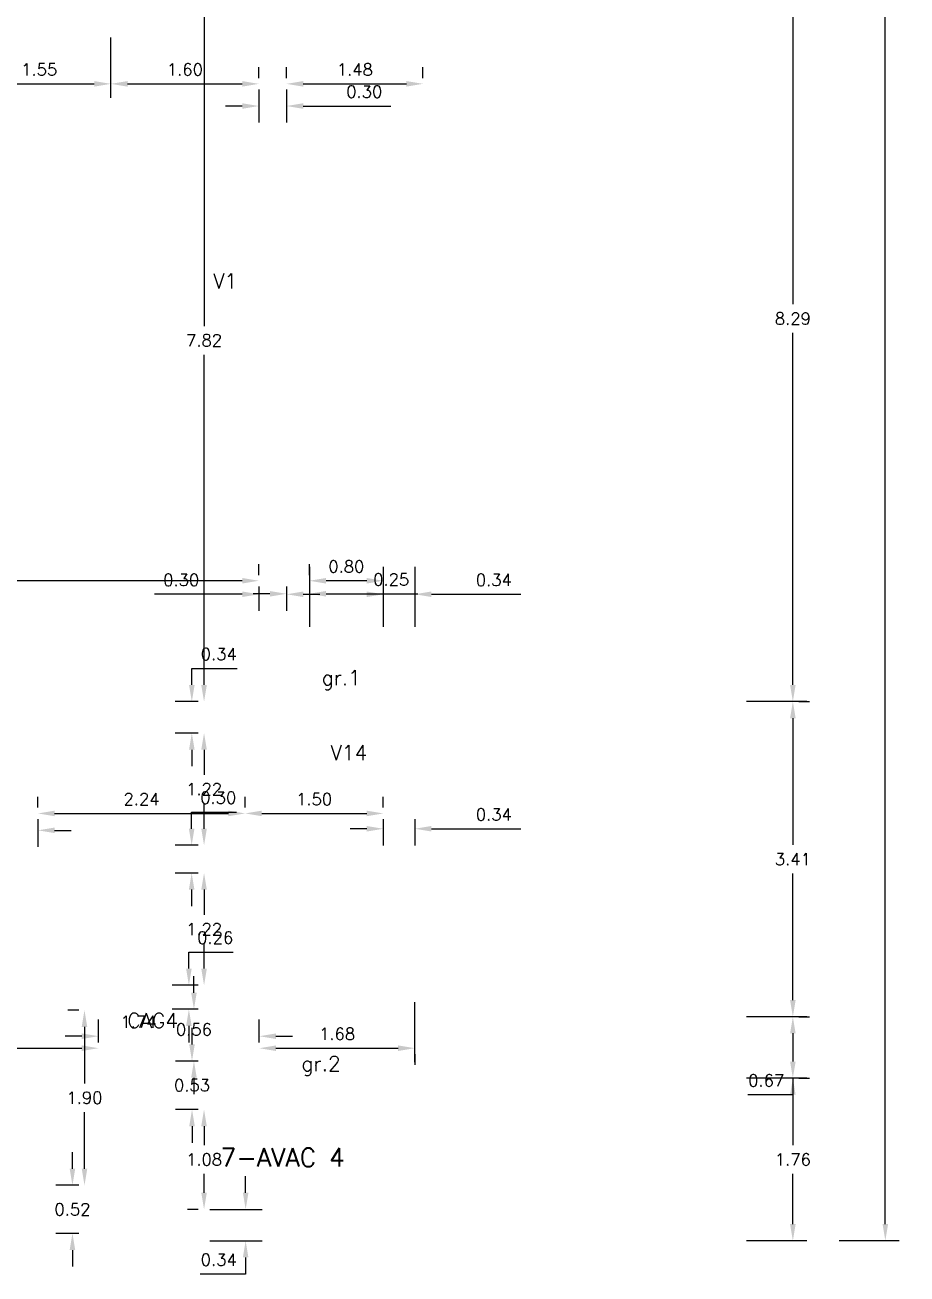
# Model space of a CAD drawing. Extents: x 19.8 to 90.6, y 5.5 to 74.
# Drawn here: x 77.6 to 87.14, y 37.4 to 50.92 of the extents above; entities that cross this region are included whole.
import ezdxf

# ---------------------------------------------------------------- set-up
doc = ezdxf.new("R2010")
doc.units = 0
doc.header["$MEASUREMENT"] = 0
doc.linetypes.add('Default', pattern=[0])
doc.linetypes.add('Solid', pattern=[0])
doc.layers.get('DEFPOINTS').update_dxf_attribs({"linetype": 'Solid'})
for name, color, linetype in [('Dimensions (COTAS)', 212, 'Solid'), ('Dimensions for stairway', 212, 'Continuous'), ('Text O', 212, 'Default')]:
    doc.layers.add(name, color=color, linetype=linetype)
doc.styles.add('Simplex', font='SIMPLEX.SHX')
doc.dimstyles.get("Standard").update_dxf_attribs({"dimtxt": 0.13, "dimasz": 0.18, "dimexe": 0.18, "dimexo": 0.0625, "dimgap": 0.09, "dimtad": 1, "dimtih": 1, "dimtoh": 1, "dimzin": 0, "dimdsep": 46, "dimtxsty": 'Simplex', "dimcen": 0.09, "dimadec": 0, "dimazin": 0, "dimtfac": 1, "dimtofl": 0, "dimtmove": 0, "dimatfit": 3, "dimfxl": 1, "dimtolj": 1, "dimtzin": 0, "dimarcsym": 0})

# ---------------------------------------------------------------- blocks, each defined once
blk = doc.blocks.new('*D229')
at = {"layer": 'DEFPOINTS', "color": 0, "transparency": 16777216}
for p in [(86.901, 67.757), (86.901, 67.757), (86.901, 37.757)]:
    blk.add_point(p, dxfattribs=at)
at = {"layer": 'Dimensions (COTAS)', "color": 0, "lineweight": -2, "transparency": 16777216}
for p, q in [((86.839, 67.757), (86.721, 67.757)), ((86.901, 67.577), (86.901, 52.912)), ((86.901, 37.937), (86.901, 52.602)), ((86.839, 37.757), (86.721, 37.757))]:
    blk.add_line(p, q, dxfattribs=at)
at = {"layer": 'Dimensions (COTAS)', "color": 0, "transparency": 16777216}
for points in [[(86.871, 67.577), (86.931, 67.577), (86.901, 67.757)], [(86.871, 37.937), (86.931, 37.937), (86.901, 37.757)]]:
    blk.add_solid(points, dxfattribs=at)
at = {"layer": 'Dimensions (COTAS)', "color": 0, "transparency": 16777216, "insert": (86.901, 52.757), "char_height": 0.13, "attachment_point": 5, "style": 'Simplex'}
blk.add_mtext('\\A1;30.00', dxfattribs=at)
blk = doc.blocks.new('*D258')
at = {"layer": 'DEFPOINTS', "color": 0, "transparency": 16777216}
for p in [(79.533, 41.737), (79.533, 41.737), (79.533, 40.522)]:
    blk.add_point(p, dxfattribs=at)
at = {"layer": 'Dimensions for stairway', "color": 0, "lineweight": -2, "transparency": 16777216}
for p, q in [((79.47, 41.737), (79.353, 41.737)), ((79.533, 41.557), (79.533, 41.285)), ((79.533, 40.702), (79.533, 40.975)), ((79.47, 40.522), (79.353, 40.522))]:
    blk.add_line(p, q, dxfattribs=at)
at = {"layer": 'Dimensions for stairway', "color": 0, "transparency": 16777216}
for points in [[(79.503, 41.557), (79.563, 41.557), (79.533, 41.737)], [(79.503, 40.702), (79.563, 40.702), (79.533, 40.522)]]:
    blk.add_solid(points, dxfattribs=at)
at = {"layer": 'Dimensions for stairway', "color": 0, "transparency": 16777216, "insert": (79.533, 41.13), "char_height": 0.13, "attachment_point": 5, "style": 'Simplex'}
blk.add_mtext('\\A1;1.22', dxfattribs=at)
blk = doc.blocks.new('*D259')
at = {"layer": 'DEFPOINTS', "color": 0, "transparency": 16777216}
for p in [(85.901, 43.592), (85.901, 40.182), (85.901, 40.182)]:
    blk.add_point(p, dxfattribs=at)
at = {"layer": 'Dimensions (COTAS)', "color": 0, "lineweight": -2, "transparency": 16777216}
for p, q in [((85.964, 43.592), (86.081, 43.592)), ((85.901, 43.412), (85.901, 42.042)), ((85.901, 40.362), (85.901, 41.732)), ((85.839, 40.182), (85.721, 40.182))]:
    blk.add_line(p, q, dxfattribs=at)
at = {"layer": 'Dimensions (COTAS)', "color": 0, "transparency": 16777216}
for points in [[(85.871, 43.412), (85.931, 43.412), (85.901, 43.592)], [(85.871, 40.362), (85.931, 40.362), (85.901, 40.182)]]:
    blk.add_solid(points, dxfattribs=at)
at = {"layer": 'Dimensions (COTAS)', "color": 0, "transparency": 16777216, "insert": (85.901, 41.887), "char_height": 0.13, "attachment_point": 5, "style": 'Simplex'}
blk.add_mtext('\\A1;3.41', dxfattribs=at)
blk = doc.blocks.new('*D264')
at = {"layer": 'DEFPOINTS', "color": 0, "transparency": 16777216}
for p in [(73.741, 39.841), (78.391, 39.841), (78.391, 39.841)]:
    blk.add_point(p, dxfattribs=at)
at = {"layer": 'Dimensions (COTAS)', "color": 0, "lineweight": -2, "transparency": 16777216}
for p, q in [((73.741, 39.903), (73.741, 40.021)), ((78.391, 39.903), (78.391, 40.021)), ((73.921, 39.841), (78.211, 39.841))]:
    blk.add_line(p, q, dxfattribs=at)
at = {"layer": 'Dimensions (COTAS)', "color": 0, "transparency": 16777216}
for points in [[(73.921, 39.871), (73.921, 39.811), (73.741, 39.841)], [(78.211, 39.871), (78.211, 39.811), (78.391, 39.841)]]:
    blk.add_solid(points, dxfattribs=at)
at = {"layer": 'Dimensions (COTAS)', "color": 0, "transparency": 16777216, "insert": (76.066, 39.996), "char_height": 0.13, "attachment_point": 5, "style": 'Simplex'}
blk.add_mtext('\\A1;4.65', dxfattribs=at)
blk = doc.blocks.new('*D280')
at = {"layer": 'DEFPOINTS', "color": 0, "transparency": 16777216}
for p in [(79.533, 38.097), (79.983, 38.097), (79.533, 37.757)]:
    blk.add_point(p, dxfattribs=at)
at = {"layer": 'Dimensions (COTAS)', "color": 0, "lineweight": -2, "transparency": 16777216}
for p, q in [((79.983, 38.277), (79.983, 38.457)), ((79.595, 38.097), (80.163, 38.097)), ((79.595, 37.757), (80.163, 37.757)), ((79.983, 37.577), (79.983, 37.397)), ((79.983, 37.397), (79.491, 37.397))]:
    blk.add_line(p, q, dxfattribs=at)
at = {"layer": 'Dimensions (COTAS)', "color": 0, "transparency": 16777216}
for points in [[(79.953, 38.277), (80.013, 38.277), (79.983, 38.097)], [(79.953, 37.577), (80.013, 37.577), (79.983, 37.757)]]:
    blk.add_solid(points, dxfattribs=at)
at = {"layer": 'Dimensions (COTAS)', "color": 0, "transparency": 16777216, "insert": (79.692, 37.552), "char_height": 0.13, "attachment_point": 5, "style": 'Simplex'}
blk.add_mtext('\\A1;0.34', dxfattribs=at)
blk = doc.blocks.new('*D281')
at = {"layer": 'DEFPOINTS', "color": 0, "transparency": 16777216}
for p in [(80.131, 39.971), (78.391, 39.841), (80.131, 39.841)]:
    blk.add_point(p, dxfattribs=at)
at = {"layer": 'Dimensions (COTAS)', "color": 0, "lineweight": -2, "transparency": 16777216}
for p, q in [((78.391, 39.903), (78.391, 40.151)), ((80.131, 39.903), (80.131, 40.151)), ((78.211, 39.971), (78.031, 39.971)), ((80.311, 39.971), (80.491, 39.971))]:
    blk.add_line(p, q, dxfattribs=at)
at = {"layer": 'Dimensions (COTAS)', "color": 0, "transparency": 16777216}
for points in [[(78.211, 40.001), (78.211, 39.941), (78.391, 39.971)], [(80.311, 40.001), (80.311, 39.941), (80.131, 39.971)]]:
    blk.add_solid(points, dxfattribs=at)
at = {"layer": 'Dimensions (COTAS)', "color": 0, "transparency": 16777216, "insert": (78.823, 40.126), "char_height": 0.13, "attachment_point": 5, "style": 'Simplex'}
blk.add_mtext('\\A1;1.74', dxfattribs=at)
blk = doc.blocks.new('*D282')
at = {"layer": 'DEFPOINTS', "color": 0, "transparency": 16777216}
for p in [(79.403, 39.702), (79.533, 39.702), (79.533, 39.177)]:
    blk.add_point(p, dxfattribs=at)
at = {"layer": 'Dimensions (COTAS)', "color": 0, "lineweight": -2, "transparency": 16777216}
for p, q in [((79.403, 39.882), (79.403, 40.062)), ((79.47, 39.702), (79.223, 39.702)), ((79.47, 39.177), (79.223, 39.177)), ((79.403, 38.997), (79.403, 38.817))]:
    blk.add_line(p, q, dxfattribs=at)
at = {"layer": 'Dimensions (COTAS)', "color": 0, "transparency": 16777216}
for points in [[(79.373, 39.882), (79.433, 39.882), (79.403, 39.702)], [(79.373, 38.997), (79.433, 38.997), (79.403, 39.177)]]:
    blk.add_solid(points, dxfattribs=at)
at = {"layer": 'Dimensions (COTAS)', "color": 0, "transparency": 16777216, "insert": (79.403, 39.44), "char_height": 0.13, "attachment_point": 5, "style": 'Simplex'}
blk.add_mtext('\\A1;0.53', dxfattribs=at)
blk = doc.blocks.new('*D283')
at = {"layer": 'DEFPOINTS', "color": 0, "transparency": 16777216}
for p in [(78.24, 40.252), (78.24, 40.252), (78.24, 38.357)]:
    blk.add_point(p, dxfattribs=at)
at = {"layer": 'Dimensions (COTAS)', "color": 0, "lineweight": -2, "transparency": 16777216}
for p, q in [((78.178, 40.252), (78.06, 40.252)), ((78.24, 40.072), (78.24, 39.46)), ((78.24, 38.537), (78.24, 39.15)), ((78.178, 38.357), (78.06, 38.357))]:
    blk.add_line(p, q, dxfattribs=at)
at = {"layer": 'Dimensions (COTAS)', "color": 0, "transparency": 16777216}
for points in [[(78.21, 40.072), (78.27, 40.072), (78.24, 40.252)], [(78.21, 38.537), (78.27, 38.537), (78.24, 38.357)]]:
    blk.add_solid(points, dxfattribs=at)
at = {"layer": 'Dimensions (COTAS)', "color": 0, "transparency": 16777216, "insert": (78.24, 39.305), "char_height": 0.13, "attachment_point": 5, "style": 'Simplex'}
blk.add_mtext('\\A1;1.90', dxfattribs=at)
blk = doc.blocks.new('*D284')
at = {"layer": 'DEFPOINTS', "color": 0, "transparency": 16777216}
for p in [(78.11, 38.357), (78.24, 38.357), (78.24, 37.837)]:
    blk.add_point(p, dxfattribs=at)
at = {"layer": 'Dimensions (COTAS)', "color": 0, "lineweight": -2, "transparency": 16777216}
for p, q in [((78.11, 38.537), (78.11, 38.717)), ((78.178, 38.357), (77.93, 38.357)), ((78.178, 37.837), (77.93, 37.837)), ((78.11, 37.657), (78.11, 37.477))]:
    blk.add_line(p, q, dxfattribs=at)
at = {"layer": 'Dimensions (COTAS)', "color": 0, "transparency": 16777216}
for points in [[(78.08, 38.537), (78.14, 38.537), (78.11, 38.357)], [(78.08, 37.657), (78.14, 37.657), (78.11, 37.837)]]:
    blk.add_solid(points, dxfattribs=at)
at = {"layer": 'Dimensions (COTAS)', "color": 0, "transparency": 16777216, "insert": (78.11, 38.097), "char_height": 0.13, "attachment_point": 5, "style": 'Simplex'}
blk.add_mtext('\\A1;0.52', dxfattribs=at)
blk = doc.blocks.new('*D285')
at = {"layer": 'DEFPOINTS', "color": 0, "transparency": 16777216}
for p in [(79.533, 39.177), (79.533, 39.177), (79.533, 38.097)]:
    blk.add_point(p, dxfattribs=at)
at = {"layer": 'Dimensions (COTAS)', "color": 0, "lineweight": -2, "transparency": 16777216}
for p, q in [((79.47, 39.177), (79.353, 39.177)), ((79.533, 38.997), (79.533, 38.792)), ((79.533, 38.277), (79.533, 38.482)), ((79.47, 38.097), (79.353, 38.097))]:
    blk.add_line(p, q, dxfattribs=at)
at = {"layer": 'Dimensions (COTAS)', "color": 0, "transparency": 16777216}
for points in [[(79.503, 38.997), (79.563, 38.997), (79.533, 39.177)], [(79.503, 38.277), (79.563, 38.277), (79.533, 38.097)]]:
    blk.add_solid(points, dxfattribs=at)
at = {"layer": 'Dimensions (COTAS)', "color": 0, "transparency": 16777216, "insert": (79.533, 38.637), "char_height": 0.13, "attachment_point": 5, "style": 'Simplex'}
blk.add_mtext('\\A1;1.08', dxfattribs=at)
blk = doc.blocks.new('*D286')
at = {"layer": 'DEFPOINTS', "color": 0, "transparency": 16777216}
for p in [(79.369, 40.522), (79.533, 40.522), (79.533, 40.262)]:
    blk.add_point(p, dxfattribs=at)
at = {"layer": 'Dimensions for stairway', "color": 0, "lineweight": -2, "transparency": 16777216}
for p, q in [((79.369, 40.702), (79.369, 40.882)), ((79.369, 40.882), (79.849, 40.882)), ((79.47, 40.522), (79.189, 40.522)), ((79.47, 40.262), (79.189, 40.262)), ((79.369, 40.082), (79.369, 39.902))]:
    blk.add_line(p, q, dxfattribs=at)
at = {"layer": 'Dimensions for stairway', "color": 0, "transparency": 16777216}
for points in [[(79.339, 40.702), (79.399, 40.702), (79.369, 40.522)], [(79.339, 40.082), (79.399, 40.082), (79.369, 40.262)]]:
    blk.add_solid(points, dxfattribs=at)
at = {"layer": 'Dimensions for stairway', "color": 0, "transparency": 16777216, "insert": (79.654, 41.037), "char_height": 0.13, "attachment_point": 5, "style": 'Simplex'}
blk.add_mtext('\\A1;0.26', dxfattribs=at)
blk = doc.blocks.new('*D287')
at = {"layer": 'DEFPOINTS', "color": 0, "transparency": 16777216}
for p in [(79.424, 40.262), (79.533, 40.262), (79.533, 39.702)]:
    blk.add_point(p, dxfattribs=at)
at = {"layer": 'Dimensions (COTAS)', "color": 0, "lineweight": -2, "transparency": 16777216}
for p, q in [((79.424, 40.442), (79.424, 40.622)), ((79.47, 40.262), (79.244, 40.262)), ((79.47, 39.702), (79.244, 39.702)), ((79.424, 39.522), (79.424, 39.342))]:
    blk.add_line(p, q, dxfattribs=at)
at = {"layer": 'Dimensions (COTAS)', "color": 0, "transparency": 16777216}
for points in [[(79.394, 40.442), (79.454, 40.442), (79.424, 40.262)], [(79.394, 39.522), (79.454, 39.522), (79.424, 39.702)]]:
    blk.add_solid(points, dxfattribs=at)
at = {"layer": 'Dimensions (COTAS)', "color": 0, "transparency": 16777216, "insert": (79.424, 40.043), "char_height": 0.13, "attachment_point": 5, "style": 'Simplex'}
blk.add_mtext('\\A1;0.56', dxfattribs=at)
blk = doc.blocks.new('*D288')
at = {"layer": 'DEFPOINTS', "color": 0, "transparency": 16777216}
for p in [(80.131, 39.841), (81.812, 39.841), (81.812, 39.841)]:
    blk.add_point(p, dxfattribs=at)
at = {"layer": 'Dimensions (COTAS)', "color": 0, "lineweight": -2, "transparency": 16777216}
for p, q in [((80.131, 39.903), (80.131, 40.021)), ((80.311, 39.841), (81.632, 39.841)), ((81.812, 39.778), (81.812, 39.661))]:
    blk.add_line(p, q, dxfattribs=at)
at = {"layer": 'Dimensions (COTAS)', "color": 0, "transparency": 16777216}
for points in [[(80.311, 39.871), (80.311, 39.811), (80.131, 39.841)], [(81.632, 39.871), (81.632, 39.811), (81.812, 39.841)]]:
    blk.add_solid(points, dxfattribs=at)
at = {"layer": 'Dimensions (COTAS)', "color": 0, "transparency": 16777216, "insert": (80.972, 39.996), "char_height": 0.13, "attachment_point": 5, "style": 'Simplex'}
blk.add_mtext('\\A1;1.68', dxfattribs=at)
blk = doc.blocks.new('L')
at = {"color": 0}
blk.add_line((0, 0.15), (0, -0.5), dxfattribs=at)
blk = doc.blocks.new('*D289')
at = {"layer": 'DEFPOINTS', "color": 0, "transparency": 16777216}
for p in [(85.901, 40.182), (85.901, 39.517), (85.901, 39.517)]:
    blk.add_point(p, dxfattribs=at)
at = {"layer": 'Dimensions (COTAS)', "color": 0, "lineweight": -2, "transparency": 16777216}
for p, q in [((85.964, 40.182), (86.081, 40.182)), ((85.901, 40.002), (85.901, 39.697)), ((85.839, 39.517), (85.721, 39.517)), ((85.901, 39.517), (85.901, 39.337)), ((85.901, 39.337), (85.415, 39.337))]:
    blk.add_line(p, q, dxfattribs=at)
at = {"layer": 'Dimensions (COTAS)', "color": 0, "transparency": 16777216}
for points in [[(85.871, 40.002), (85.931, 40.002), (85.901, 40.182)], [(85.871, 39.697), (85.931, 39.697), (85.901, 39.517)]]:
    blk.add_solid(points, dxfattribs=at)
at = {"layer": 'Dimensions (COTAS)', "color": 0, "transparency": 16777216, "insert": (85.613, 39.492), "char_height": 0.13, "attachment_point": 5, "style": 'Simplex'}
blk.add_mtext('\\A1;0.67', dxfattribs=at)
blk = doc.blocks.new('*D290')
at = {"layer": 'DEFPOINTS', "color": 0, "transparency": 16777216}
for p in [(85.901, 39.517), (85.901, 37.757), (85.901, 37.757)]:
    blk.add_point(p, dxfattribs=at)
at = {"layer": 'Dimensions (COTAS)', "color": 0, "lineweight": -2, "transparency": 16777216}
for p, q in [((85.964, 39.517), (86.081, 39.517)), ((85.901, 39.337), (85.901, 38.792)), ((85.901, 37.937), (85.901, 38.482)), ((85.839, 37.757), (85.721, 37.757))]:
    blk.add_line(p, q, dxfattribs=at)
at = {"layer": 'Dimensions (COTAS)', "color": 0, "transparency": 16777216}
for points in [[(85.871, 39.337), (85.931, 39.337), (85.901, 39.517)], [(85.871, 37.937), (85.931, 37.937), (85.901, 37.757)]]:
    blk.add_solid(points, dxfattribs=at)
at = {"layer": 'Dimensions (COTAS)', "color": 0, "transparency": 16777216, "insert": (85.901, 38.637), "char_height": 0.13, "attachment_point": 5, "style": 'Simplex'}
blk.add_mtext('\\A1;1.76', dxfattribs=at)
blk = doc.blocks.new('*D292')
at = {"layer": 'DEFPOINTS', "color": 0, "transparency": 16777216}
for p in [(76.976, 50.278), (78.526, 50.278), (78.526, 50.278)]:
    blk.add_point(p, dxfattribs=at)
at = {"layer": 'Dimensions (COTAS)', "color": 0, "lineweight": -2, "transparency": 16777216}
for p, q in [((76.976, 50.341), (76.976, 50.458)), ((78.526, 50.341), (78.526, 50.458)), ((77.156, 50.278), (78.346, 50.278))]:
    blk.add_line(p, q, dxfattribs=at)
at = {"layer": 'Dimensions (COTAS)', "color": 0, "transparency": 16777216}
for points in [[(77.156, 50.308), (77.156, 50.248), (76.976, 50.278)], [(78.346, 50.308), (78.346, 50.248), (78.526, 50.278)]]:
    blk.add_solid(points, dxfattribs=at)
at = {"layer": 'Dimensions (COTAS)', "color": 0, "transparency": 16777216, "insert": (77.751, 50.433), "char_height": 0.13, "attachment_point": 5, "style": 'Simplex'}
blk.add_mtext('\\A1;1.55', dxfattribs=at)
blk = doc.blocks.new('*D295')
at = {"layer": 'DEFPOINTS', "color": 0, "transparency": 16777216}
for p in [(77.737, 42.382), (77.457, 42.225), (77.737, 42.199)]:
    blk.add_point(p, dxfattribs=at)
at = {"layer": 'Dimensions for stairway', "color": 0, "lineweight": -2, "transparency": 16777216}
for p, q in [((77.737, 42.32), (77.737, 42.019)), ((77.277, 42.199), (76.314, 42.199)), ((77.917, 42.199), (78.097, 42.199)), ((77.457, 42.163), (77.457, 42.019))]:
    blk.add_line(p, q, dxfattribs=at)
at = {"layer": 'Dimensions for stairway', "color": 0, "transparency": 16777216}
for points in [[(77.277, 42.229), (77.277, 42.169), (77.457, 42.199)], [(77.917, 42.229), (77.917, 42.169), (77.737, 42.199)]]:
    blk.add_solid(points, dxfattribs=at)
at = {"layer": 'Dimensions for stairway', "color": 0, "transparency": 16777216, "insert": (76.602, 42.354), "char_height": 0.13, "attachment_point": 5, "style": 'Simplex'}
blk.add_mtext('\\A1;0.28', dxfattribs=at)
blk = doc.blocks.new('*D297')
at = {"layer": 'DEFPOINTS', "color": 0, "transparency": 16777216}
for p in [(73.826, 44.9), (73.826, 44.9), (80.126, 44.9)]:
    blk.add_point(p, dxfattribs=at)
at = {"layer": 'Dimensions (COTAS)', "color": 0, "lineweight": -2, "transparency": 16777216}
for p, q in [((73.826, 44.962), (73.826, 45.08)), ((80.126, 44.962), (80.126, 45.08)), ((79.946, 44.9), (74.006, 44.9))]:
    blk.add_line(p, q, dxfattribs=at)
at = {"layer": 'Dimensions (COTAS)', "color": 0, "transparency": 16777216}
for points in [[(74.006, 44.93), (74.006, 44.87), (73.826, 44.9)], [(79.946, 44.93), (79.946, 44.87), (80.126, 44.9)]]:
    blk.add_solid(points, dxfattribs=at)
at = {"layer": 'Dimensions (COTAS)', "color": 0, "transparency": 16777216, "insert": (76.976, 45.055), "char_height": 0.13, "attachment_point": 5, "style": 'Simplex'}
blk.add_mtext('\\A1;6.30', dxfattribs=at)
blk = doc.blocks.new('*D313')
at = {"layer": 'DEFPOINTS', "color": 0, "transparency": 16777216}
for p in [(85.901, 51.882), (85.901, 43.592), (85.901, 43.592)]:
    blk.add_point(p, dxfattribs=at)
at = {"layer": 'Dimensions (COTAS)', "color": 0, "lineweight": -2, "transparency": 16777216}
for p, q in [((85.964, 51.882), (86.081, 51.882)), ((85.901, 51.702), (85.901, 47.892)), ((85.901, 43.772), (85.901, 47.582)), ((85.839, 43.592), (85.721, 43.592))]:
    blk.add_line(p, q, dxfattribs=at)
at = {"layer": 'Dimensions (COTAS)', "color": 0, "transparency": 16777216}
for points in [[(85.871, 51.702), (85.931, 51.702), (85.901, 51.882)], [(85.871, 43.772), (85.931, 43.772), (85.901, 43.592)]]:
    blk.add_solid(points, dxfattribs=at)
at = {"layer": 'Dimensions (COTAS)', "color": 0, "transparency": 16777216, "insert": (85.901, 47.737), "char_height": 0.13, "attachment_point": 5, "style": 'Simplex'}
blk.add_mtext('\\A1;8.29', dxfattribs=at)
blk = doc.blocks.new('*D314')
at = {"layer": 'DEFPOINTS', "color": 0, "transparency": 16777216}
for p in [(79.533, 51.412), (79.533, 51.412), (79.533, 43.592)]:
    blk.add_point(p, dxfattribs=at)
at = {"layer": 'Dimensions (COTAS)', "color": 0, "lineweight": -2, "transparency": 16777216}
for p, q in [((79.47, 51.412), (79.353, 51.412)), ((79.533, 51.232), (79.533, 47.657)), ((79.533, 43.772), (79.533, 47.347)), ((79.47, 43.592), (79.353, 43.592))]:
    blk.add_line(p, q, dxfattribs=at)
at = {"layer": 'Dimensions (COTAS)', "color": 0, "transparency": 16777216}
for points in [[(79.503, 51.232), (79.563, 51.232), (79.533, 51.412)], [(79.503, 43.772), (79.563, 43.772), (79.533, 43.592)]]:
    blk.add_solid(points, dxfattribs=at)
at = {"layer": 'Dimensions (COTAS)', "color": 0, "transparency": 16777216, "insert": (79.533, 47.502), "char_height": 0.13, "attachment_point": 5, "style": 'Simplex'}
blk.add_mtext('\\A1;7.82', dxfattribs=at)
blk = doc.blocks.new('*D315')
at = {"layer": 'DEFPOINTS', "color": 0, "transparency": 16777216}
for p in [(80.672, 44.9), (80.672, 44.9), (81.472, 44.9)]:
    blk.add_point(p, dxfattribs=at)
at = {"layer": 'Dimensions (COTAS)', "color": 0, "lineweight": -2, "transparency": 16777216}
for p, q in [((80.672, 44.962), (80.672, 45.08)), ((81.292, 44.9), (80.852, 44.9)), ((81.472, 44.837), (81.472, 44.72))]:
    blk.add_line(p, q, dxfattribs=at)
at = {"layer": 'Dimensions (COTAS)', "color": 0, "transparency": 16777216}
for points in [[(80.852, 44.93), (80.852, 44.87), (80.672, 44.9)], [(81.292, 44.93), (81.292, 44.87), (81.472, 44.9)]]:
    blk.add_solid(points, dxfattribs=at)
at = {"layer": 'Dimensions (COTAS)', "color": 0, "transparency": 16777216, "insert": (81.072, 45.055), "char_height": 0.13, "attachment_point": 5, "style": 'Simplex'}
blk.add_mtext('\\A1;0.80', dxfattribs=at)
blk = doc.blocks.new('*D316')
at = {"layer": 'DEFPOINTS', "color": 0, "transparency": 16777216}
for p in [(80.126, 44.9), (80.426, 44.9), (80.126, 44.754)]:
    blk.add_point(p, dxfattribs=at)
at = {"layer": 'Dimensions (COTAS)', "color": 0, "lineweight": -2, "transparency": 16777216}
for p, q in [((79.946, 44.754), (78.998, 44.754)), ((80.126, 44.837), (80.126, 44.574)), ((80.426, 44.837), (80.426, 44.574)), ((80.606, 44.754), (80.786, 44.754))]:
    blk.add_line(p, q, dxfattribs=at)
at = {"layer": 'Dimensions (COTAS)', "color": 0, "transparency": 16777216}
for points in [[(79.946, 44.784), (79.946, 44.724), (80.126, 44.754)], [(80.606, 44.784), (80.606, 44.724), (80.426, 44.754)]]:
    blk.add_solid(points, dxfattribs=at)
at = {"layer": 'Dimensions (COTAS)', "color": 0, "transparency": 16777216, "insert": (79.286, 44.909), "char_height": 0.13, "attachment_point": 5, "style": 'Simplex'}
blk.add_mtext('\\A1;0.30', dxfattribs=at)
blk = doc.blocks.new('*D317')
at = {"layer": 'DEFPOINTS', "color": 0, "transparency": 16777216}
for p in [(77.737, 42.382), (79.977, 42.382), (79.977, 42.382)]:
    blk.add_point(p, dxfattribs=at)
at = {"layer": 'Dimensions for stairway', "color": 0, "lineweight": -2, "transparency": 16777216}
for p, q in [((77.737, 42.445), (77.737, 42.562)), ((79.977, 42.445), (79.977, 42.562)), ((77.917, 42.382), (79.797, 42.382))]:
    blk.add_line(p, q, dxfattribs=at)
at = {"layer": 'Dimensions for stairway', "color": 0, "transparency": 16777216}
for points in [[(77.917, 42.412), (77.917, 42.352), (77.737, 42.382)], [(79.797, 42.412), (79.797, 42.352), (79.977, 42.382)]]:
    blk.add_solid(points, dxfattribs=at)
at = {"layer": 'Dimensions for stairway', "color": 0, "transparency": 16777216, "insert": (78.857, 42.537), "char_height": 0.13, "attachment_point": 5, "style": 'Simplex'}
blk.add_mtext('\\A1;2.24', dxfattribs=at)
blk = doc.blocks.new('*D318')
at = {"layer": 'DEFPOINTS', "color": 0, "transparency": 16777216}
for p in [(79.533, 43.252), (79.533, 43.252), (79.533, 42.037)]:
    blk.add_point(p, dxfattribs=at)
at = {"layer": 'Dimensions for stairway', "color": 0, "lineweight": -2, "transparency": 16777216}
for p, q in [((79.47, 43.252), (79.353, 43.252)), ((79.533, 43.072), (79.533, 42.8)), ((79.533, 42.217), (79.533, 42.49)), ((79.47, 42.037), (79.353, 42.037))]:
    blk.add_line(p, q, dxfattribs=at)
at = {"layer": 'Dimensions for stairway', "color": 0, "transparency": 16777216}
for points in [[(79.503, 43.072), (79.563, 43.072), (79.533, 43.252)], [(79.503, 42.217), (79.563, 42.217), (79.533, 42.037)]]:
    blk.add_solid(points, dxfattribs=at)
at = {"layer": 'Dimensions for stairway', "color": 0, "transparency": 16777216, "insert": (79.533, 42.645), "char_height": 0.13, "attachment_point": 5, "style": 'Simplex'}
blk.add_mtext('\\A1;1.22', dxfattribs=at)
blk = doc.blocks.new('*D319')
at = {"layer": 'DEFPOINTS', "color": 0, "transparency": 16777216}
for p in [(79.399, 42.037), (79.533, 42.037), (79.533, 41.737)]:
    blk.add_point(p, dxfattribs=at)
at = {"layer": 'Dimensions for stairway', "color": 0, "lineweight": -2, "transparency": 16777216}
for p, q in [((79.399, 42.217), (79.399, 42.397)), ((79.399, 42.397), (79.885, 42.397)), ((79.47, 42.037), (79.219, 42.037)), ((79.47, 41.737), (79.219, 41.737)), ((79.399, 41.557), (79.399, 41.377))]:
    blk.add_line(p, q, dxfattribs=at)
at = {"layer": 'Dimensions for stairway', "color": 0, "transparency": 16777216}
for points in [[(79.369, 42.217), (79.429, 42.217), (79.399, 42.037)], [(79.369, 41.557), (79.429, 41.557), (79.399, 41.737)]]:
    blk.add_solid(points, dxfattribs=at)
at = {"layer": 'Dimensions for stairway', "color": 0, "transparency": 16777216, "insert": (79.687, 42.552), "char_height": 0.13, "attachment_point": 5, "style": 'Simplex'}
blk.add_mtext('\\A1;0.30', dxfattribs=at)
blk = doc.blocks.new('*D320')
at = {"layer": 'DEFPOINTS', "color": 0, "transparency": 16777216}
for p in [(79.401, 43.592), (79.533, 43.592), (79.533, 43.252)]:
    blk.add_point(p, dxfattribs=at)
at = {"layer": 'Dimensions for stairway', "color": 0, "lineweight": -2, "transparency": 16777216}
for p, q in [((79.401, 43.772), (79.401, 43.952)), ((79.401, 43.952), (79.893, 43.952)), ((79.47, 43.592), (79.221, 43.592)), ((79.47, 43.252), (79.221, 43.252)), ((79.401, 43.072), (79.401, 42.892))]:
    blk.add_line(p, q, dxfattribs=at)
at = {"layer": 'Dimensions for stairway', "color": 0, "transparency": 16777216}
for points in [[(79.371, 43.772), (79.431, 43.772), (79.401, 43.592)], [(79.371, 43.072), (79.431, 43.072), (79.401, 43.252)]]:
    blk.add_solid(points, dxfattribs=at)
at = {"layer": 'Dimensions for stairway', "color": 0, "transparency": 16777216, "insert": (79.692, 44.107), "char_height": 0.13, "attachment_point": 5, "style": 'Simplex'}
blk.add_mtext('\\A1;0.34', dxfattribs=at)
blk = doc.blocks.new('*D321')
at = {"layer": 'DEFPOINTS', "color": 0, "transparency": 16777216}
for p in [(79.977, 42.382), (81.472, 42.382), (81.472, 42.382)]:
    blk.add_point(p, dxfattribs=at)
at = {"layer": 'Dimensions for stairway', "color": 0, "lineweight": -2, "transparency": 16777216}
for p, q in [((79.977, 42.445), (79.977, 42.562)), ((81.472, 42.445), (81.472, 42.562)), ((80.157, 42.382), (81.292, 42.382))]:
    blk.add_line(p, q, dxfattribs=at)
at = {"layer": 'Dimensions for stairway', "color": 0, "transparency": 16777216}
for points in [[(80.157, 42.412), (80.157, 42.352), (79.977, 42.382)], [(81.292, 42.412), (81.292, 42.352), (81.472, 42.382)]]:
    blk.add_solid(points, dxfattribs=at)
at = {"layer": 'Dimensions for stairway', "color": 0, "transparency": 16777216, "insert": (80.724, 42.537), "char_height": 0.13, "attachment_point": 5, "style": 'Simplex'}
blk.add_mtext('\\A1;1.50', dxfattribs=at)
blk = doc.blocks.new('*D322')
at = {"layer": 'DEFPOINTS', "color": 0, "transparency": 16777216}
for p in [(81.472, 42.382), (81.812, 42.382), (81.812, 42.216)]:
    blk.add_point(p, dxfattribs=at)
at = {"layer": 'Dimensions for stairway', "color": 0, "lineweight": -2, "transparency": 16777216}
for p, q in [((81.472, 42.32), (81.472, 42.036)), ((81.812, 42.32), (81.812, 42.036)), ((81.292, 42.216), (81.112, 42.216)), ((81.992, 42.216), (82.958, 42.216))]:
    blk.add_line(p, q, dxfattribs=at)
at = {"layer": 'Dimensions for stairway', "color": 0, "transparency": 16777216}
for points in [[(81.292, 42.246), (81.292, 42.186), (81.472, 42.216)], [(81.992, 42.246), (81.992, 42.186), (81.812, 42.216)]]:
    blk.add_solid(points, dxfattribs=at)
at = {"layer": 'Dimensions for stairway', "color": 0, "transparency": 16777216, "insert": (82.667, 42.371), "char_height": 0.13, "attachment_point": 5, "style": 'Simplex'}
blk.add_mtext('\\A1;0.34', dxfattribs=at)
blk = doc.blocks.new('*D323')
at = {"layer": 'DEFPOINTS', "color": 0, "transparency": 16777216}
for p in [(80.426, 44.9), (80.672, 44.9), (80.426, 44.759)]:
    blk.add_point(p, dxfattribs=at)
at = {"layer": 'Dimensions (COTAS)', "color": 0, "lineweight": -2, "transparency": 16777216}
for p, q in [((80.246, 44.759), (80.066, 44.759)), ((80.426, 44.837), (80.426, 44.579)), ((80.672, 44.837), (80.672, 44.579)), ((80.852, 44.759), (81.845, 44.759))]:
    blk.add_line(p, q, dxfattribs=at)
at = {"layer": 'Dimensions (COTAS)', "color": 0, "transparency": 16777216}
for points in [[(80.246, 44.789), (80.246, 44.729), (80.426, 44.759)], [(80.852, 44.789), (80.852, 44.729), (80.672, 44.759)]]:
    blk.add_solid(points, dxfattribs=at)
at = {"layer": 'Dimensions (COTAS)', "color": 0, "transparency": 16777216, "insert": (81.557, 44.914), "char_height": 0.13, "attachment_point": 5, "style": 'Simplex'}
blk.add_mtext('\\A1;0.25', dxfattribs=at)
blk = doc.blocks.new('*D324')
at = {"layer": 'DEFPOINTS', "color": 0, "transparency": 16777216}
for p in [(81.472, 44.9), (81.812, 44.9), (81.472, 44.754)]:
    blk.add_point(p, dxfattribs=at)
at = {"layer": 'Dimensions (COTAS)', "color": 0, "lineweight": -2, "transparency": 16777216}
for p, q in [((81.292, 44.754), (81.112, 44.754)), ((81.472, 44.837), (81.472, 44.574)), ((81.812, 44.837), (81.812, 44.574)), ((81.992, 44.754), (82.958, 44.754))]:
    blk.add_line(p, q, dxfattribs=at)
at = {"layer": 'Dimensions (COTAS)', "color": 0, "transparency": 16777216}
for points in [[(81.292, 44.784), (81.292, 44.724), (81.472, 44.754)], [(81.992, 44.784), (81.992, 44.724), (81.812, 44.754)]]:
    blk.add_solid(points, dxfattribs=at)
at = {"layer": 'Dimensions (COTAS)', "color": 0, "transparency": 16777216, "insert": (82.667, 44.909), "char_height": 0.13, "attachment_point": 5, "style": 'Simplex'}
blk.add_mtext('\\A1;0.34', dxfattribs=at)
blk = doc.blocks.new('*D327')
at = {"layer": 'DEFPOINTS', "color": 0, "transparency": 16777216}
for p in [(78.526, 50.278), (80.126, 50.278), (80.126, 50.278)]:
    blk.add_point(p, dxfattribs=at)
at = {"layer": 'Dimensions (COTAS)', "color": 0, "lineweight": -2, "transparency": 16777216}
for p, q in [((78.526, 50.341), (78.526, 50.458)), ((80.126, 50.341), (80.126, 50.458)), ((78.706, 50.278), (79.946, 50.278))]:
    blk.add_line(p, q, dxfattribs=at)
at = {"layer": 'Dimensions (COTAS)', "color": 0, "transparency": 16777216}
for points in [[(78.706, 50.308), (78.706, 50.248), (78.526, 50.278)], [(79.946, 50.308), (79.946, 50.248), (80.126, 50.278)]]:
    blk.add_solid(points, dxfattribs=at)
at = {"layer": 'Dimensions (COTAS)', "color": 0, "transparency": 16777216, "insert": (79.326, 50.433), "char_height": 0.13, "attachment_point": 5, "style": 'Simplex'}
blk.add_mtext('\\A1;1.60', dxfattribs=at)
blk = doc.blocks.new('*D329')
at = {"layer": 'DEFPOINTS', "color": 0, "transparency": 16777216}
for p in [(80.426, 50.278), (81.901, 50.278), (81.901, 50.278)]:
    blk.add_point(p, dxfattribs=at)
at = {"layer": 'Dimensions (COTAS)', "color": 0, "lineweight": -2, "transparency": 16777216}
for p, q in [((80.426, 50.341), (80.426, 50.458)), ((81.901, 50.341), (81.901, 50.458)), ((80.606, 50.278), (81.721, 50.278))]:
    blk.add_line(p, q, dxfattribs=at)
at = {"layer": 'Dimensions (COTAS)', "color": 0, "transparency": 16777216}
for points in [[(80.606, 50.308), (80.606, 50.248), (80.426, 50.278)], [(81.721, 50.308), (81.721, 50.248), (81.901, 50.278)]]:
    blk.add_solid(points, dxfattribs=at)
at = {"layer": 'Dimensions (COTAS)', "color": 0, "transparency": 16777216, "insert": (81.164, 50.433), "char_height": 0.13, "attachment_point": 5, "style": 'Simplex'}
blk.add_mtext('\\A1;1.48', dxfattribs=at)
blk = doc.blocks.new('*D330')
at = {"layer": 'DEFPOINTS', "color": 0, "transparency": 16777216}
for p in [(80.126, 50.278), (80.426, 50.278), (80.426, 50.038)]:
    blk.add_point(p, dxfattribs=at)
at = {"layer": 'Dimensions (COTAS)', "color": 0, "lineweight": -2, "transparency": 16777216}
for p, q in [((80.126, 50.216), (80.126, 49.858)), ((80.426, 50.216), (80.426, 49.858)), ((79.946, 50.038), (79.766, 50.038)), ((80.606, 50.038), (81.554, 50.038))]:
    blk.add_line(p, q, dxfattribs=at)
at = {"layer": 'Dimensions (COTAS)', "color": 0, "transparency": 16777216}
for points in [[(79.946, 50.068), (79.946, 50.008), (80.126, 50.038)], [(80.606, 50.068), (80.606, 50.008), (80.426, 50.038)]]:
    blk.add_solid(points, dxfattribs=at)
at = {"layer": 'Dimensions (COTAS)', "color": 0, "transparency": 16777216, "insert": (81.266, 50.193), "char_height": 0.13, "attachment_point": 5, "style": 'Simplex'}
blk.add_mtext('\\A1;0.30', dxfattribs=at)

msp = doc.modelspace()

# ---------------------------------------------------------------- block references
at = {"layer": 'Dimensions (COTAS)'}
for p, rotation in [((78.526, 50.278), 180.0000000000034), ((80.672, 44.9), 359.9999999999999), ((81.472, 44.9), 359.9999999999999), ((81.812, 44.9), 359.9999999999999), ((85.901, 43.592), 270.0000000000032), ((81.812, 39.841), 179.9999999999993), ((85.901, 40.182), 270.0000000000032), ((85.901, 39.517), 270.0000000000032), ((85.901, 37.757), 270.0000000000032), ((86.901, 37.757), 270.0000000000032)]:
    msp.add_blockref('L', p, dxfattribs=dict(at, rotation=rotation))

# ---------------------------------------------------------------- texts
at = {"layer": 'Text O', "style": 'Simplex'}
for s, p in [('V1', (79.631, 48.064)), ('gr.1', (80.804, 43.771)), ('V14', (80.9, 42.959)), ('CAG4', (78.703, 40.06)), ('gr.2', (80.585, 39.594))]:
    msp.add_text(s, height=0.16, dxfattribs=at).set_placement(p)
at = {"layer": 'Text O', "color": 7, "style": 'Simplex'}
msp.add_text('7-AVAC 4', height=0.2, dxfattribs=at).set_placement((79.71, 38.559))

# ---------------------------------------------------------------- dimensions: what is measured, and where the dimension line sits
at = {"layer": 'Dimensions (COTAS)'}
for base, p1, p2, angle, picture, middle in [((86.901, 67.757), (86.901, 37.757), (86.901, 67.757), 90, '*D229', (86.901, 52.757)), ((85.901, 43.592), (85.901, 51.882), (85.901, 43.592), 90, '*D313', (85.901, 47.737)), ((79.533, 51.412), (79.533, 43.592), (79.533, 51.412), 90, '*D314', (79.533, 47.502)), ((78.526, 50.278), (76.976, 50.278), (78.526, 50.278), 0, '*D292', (77.751, 50.433)), ((80.126, 50.278), (78.526, 50.278), (80.126, 50.278), 0, '*D327', (79.326, 50.433)), ((81.90138, 50.27831), (80.42635, 50.27831), (81.90138, 50.27831), 0, '*D329', (81.16387, 50.43331)), ((85.901, 40.182), (85.901, 43.592), (85.901, 40.182), 90, '*D259', (85.901, 41.887)), ((78.24018, 40.25208), (78.24018, 38.35709), (78.24018, 40.25208), 90, '*D283', (78.24018, 39.30458)), ((85.901379, 39.517088), (85.901379, 40.182089), (85.901379, 39.517088), 90, '*D289', (85.613284, 39.492088)), ((85.901, 37.757), (85.901, 39.517), (85.901, 37.757), 90, '*D290', (85.901, 38.637)), ((79.533, 39.177), (79.533, 38.097), (79.533, 39.177), 90, '*D285', (79.533, 38.637))]:
    dim = msp.add_linear_dim(base=base, p1=p1, p2=p2, angle=angle, dimstyle='Standard', dxfattribs=at)
    dim.commit()
    dim.dimension.update_dxf_attribs({"geometry": picture, "text_midpoint": middle})
for base, p1, p2, angle, picture, middle in [((80.426, 50.038), (80.126, 50.278), (80.426, 50.278), 0, '*D330', (81.266, 50.038)), ((79.424, 40.262), (79.533, 39.702), (79.533, 40.262), 90, '*D287', (79.424, 40.043)), ((79.402817, 39.702082), (79.532817, 39.177083), (79.532817, 39.702082), 90, '*D282', (79.402817, 39.439583)), ((78.11, 38.357), (78.24, 37.837), (78.24, 38.357), 90, '*D284', (78.11, 38.097)), ((79.983, 38.097), (79.533, 37.757), (79.533, 38.097), 90, '*D280', (79.692, 37.397))]:
    dim = msp.add_linear_dim(base=base, p1=p1, p2=p2, angle=angle, dimstyle='Standard', dxfattribs=at)
    dim.commit()
    dim.dimension.update_dxf_attribs({"geometry": picture, "text_midpoint": middle, "dimtype": 160})
for base, p1, p2, picture, middle in [((73.826, 44.9), (80.126, 44.9), (73.826, 44.9), '*D297', (76.976, 45.055)), ((80.672, 44.9), (81.472, 44.9), (80.672, 44.9), '*D315', (81.072, 45.055)), ((78.391, 39.841), (73.741, 39.841), (78.391, 39.841), '*D264', (76.066, 39.996)), ((81.812, 39.841), (80.131, 39.841), (81.812, 39.841), '*D288', (80.972, 39.996))]:
    dim = msp.add_linear_dim(base=base, p1=p1, p2=p2, dimstyle='Standard', dxfattribs=at)
    dim.commit()
    dim.dimension.update_dxf_attribs({"geometry": picture, "text_midpoint": middle})
for base, p1, p2, picture, middle in [((80.126, 44.754), (80.426, 44.9), (80.126, 44.9), '*D316', (79.286, 44.754)), ((80.426, 44.759), (80.672, 44.9), (80.426, 44.9), '*D323', (81.557, 44.759)), ((81.472, 44.754), (81.812, 44.9), (81.472, 44.9), '*D324', (82.667, 44.754)), ((80.131, 39.971), (78.391, 39.841), (80.131, 39.841), '*D281', (78.823, 39.971))]:
    dim = msp.add_linear_dim(base=base, p1=p1, p2=p2, dimstyle='Standard', dxfattribs=at)
    dim.commit()
    dim.dimension.update_dxf_attribs({"geometry": picture, "text_midpoint": middle, "dimtype": 160})
at = {"layer": 'Dimensions for stairway'}
for base, p1, p2, picture, middle in [((79.401, 43.592), (79.533, 43.252), (79.533, 43.592), '*D320', (79.692, 43.952)), ((79.399, 42.037), (79.533, 41.737), (79.533, 42.037), '*D319', (79.687, 42.397)), ((79.369, 40.522), (79.533, 40.262), (79.533, 40.522), '*D286', (79.654, 40.882))]:
    dim = msp.add_linear_dim(base=base, p1=p1, p2=p2, angle=90, dimstyle='Standard', dxfattribs=at)
    dim.commit()
    dim.dimension.update_dxf_attribs({"geometry": picture, "text_midpoint": middle, "dimtype": 160})
for base, p1, p2, picture, middle in [((79.532817, 43.252132), (79.532817, 42.037133), (79.532817, 43.252132), '*D318', (79.532817, 42.644632)), ((79.5328171, 41.7371304), (79.5328171, 40.52213), (79.5328171, 41.7371304), '*D258', (79.5328171, 41.1296302))]:
    dim = msp.add_linear_dim(base=base, p1=p1, p2=p2, angle=90, dimstyle='Standard', dxfattribs=at)
    dim.commit()
    dim.dimension.update_dxf_attribs({"geometry": picture, "text_midpoint": middle})
for base, p1, p2, picture, middle in [((79.977, 42.382), (77.737, 42.382), (79.977, 42.382), '*D317', (78.857, 42.537)), ((81.4717506, 42.3823435), (79.9767507, 42.3823435), (81.4717506, 42.3823435), '*D321', (80.7242506, 42.5373435))]:
    dim = msp.add_linear_dim(base=base, p1=p1, p2=p2, dimstyle='Standard', dxfattribs=at)
    dim.commit()
    dim.dimension.update_dxf_attribs({"geometry": picture, "text_midpoint": middle})
for base, p1, p2, picture, middle in [((81.812, 42.216), (81.472, 42.382), (81.812, 42.382), '*D322', (82.667, 42.216)), ((77.737, 42.199), (77.457, 42.225), (77.737, 42.382), '*D295', (76.602, 42.199))]:
    dim = msp.add_linear_dim(base=base, p1=p1, p2=p2, dimstyle='Standard', dxfattribs=at)
    dim.commit()
    dim.dimension.update_dxf_attribs({"geometry": picture, "text_midpoint": middle, "dimtype": 160})

doc.saveas('drawing.dxf')
